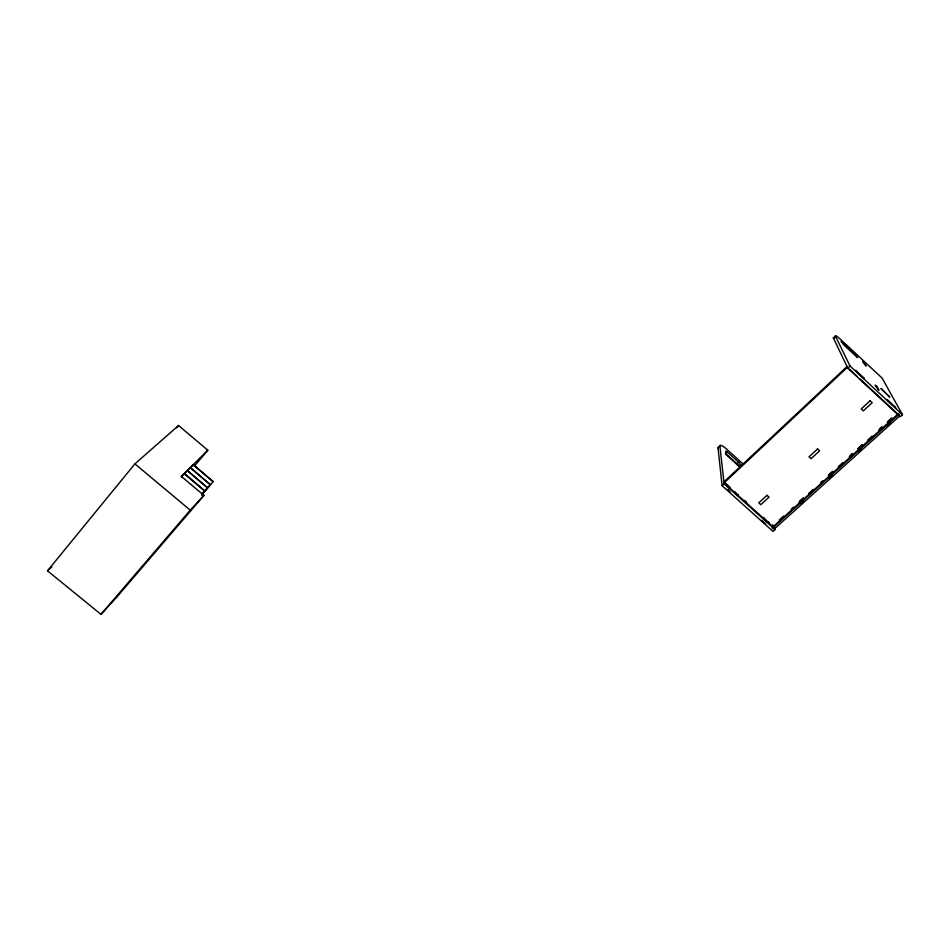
<?xml version="1.0" encoding="UTF-8"?>
<svg xmlns="http://www.w3.org/2000/svg" width="950" height="950" viewBox="0 0 950 950"><rect width="100%" height="100%" fill="white"/><g stroke="black" fill="none" stroke-linecap="round" stroke-linejoin="round"><path stroke-width="1.43" d="M116.672 597.229L100.985 614.377L47.5 570.819L134.9 463.885L178.564 425.517L207.812 450.241L194.429 466.129M176.7 427.785L178.564 425.517M181.248 477.066L184.122 473.658L204.547 490.817L184.395 473.385L187.138 470.666L207.444 487.73L187.411 470.392L190.131 467.709L210.294 484.678L190.404 467.447L193.088 464.799L213.121 481.662L193.349 464.526L207.812 450.241M184.288 474.05L187.138 470.666M187.292 471.081L190.131 467.709M190.261 468.148L193.088 464.799M201.661 494.202L204.82 490.544M201.697 494.451L207.706 487.457M201.721 494.701L210.556 484.405M201.744 494.974L213.37 481.401M100.985 614.377L190.237 510.15L134.9 463.885M116.553 597.384L203.941 495.389L181.331 476.401L184.122 473.658M190.047 510.387L203.941 495.389M774.464 526.656L775.034 529.542L772.979 531.394L722.107 485.735L718.022 447.878L719.886 446.096A10.533 2.185 45.3 0 1 727.023 449.504L743.482 464.36M898.154 414.877L847.792 368.125L833.399 338.046L835.442 336.098A11.008 1.033 44.4 0 1 841.866 340.622L882.146 378.136L902.5 414.77L900.232 416.812L898.783 415.459L899.46 414.841L898.831 414.259M727.344 452.058C724.328 448.875 725.859 454.884 727.783 455.513L739.159 465.785C742.199 468.968 740.608 463.03 738.637 462.258L727.344 452.058L725.467 453.839L738.471 465.963M736.761 464.016L738.637 462.258M740.656 464.835L738.672 466.319M723.971 481.887L847.032 366.534M847.412 367.329L724.078 482.885L774.867 528.497L899.745 415.922M722.107 485.735L724.149 483.835L719.886 446.096M847.792 368.125L850.024 366.035L835.442 336.098M47.5 570.819L51.834 566.794M799.959 500.935L803.237 497.978M828.364 475.285L832.734 471.331M850.214 455.537L852.399 453.566M857.862 448.626L862.232 444.683M879.712 428.889L881.897 426.918M887.347 421.978L891.717 418.036M779.261 520.006L783.643 516.064M791.291 509.152L793.476 507.169M798.938 502.241L803.32 498.287M808.783 493.347L813.153 489.404M820.812 482.493L822.997 480.51M828.459 475.57L832.829 471.628M838.292 466.688L842.674 462.733M849.229 456.819L852.506 453.851M857.981 448.911L862.351 444.968M867.813 440.028L872.183 436.074M878.75 430.148L882.028 427.191M887.49 422.251L891.86 418.297M772.243 527.523L898.439 413.594L899.068 414.176L772.398 528.283L773.003 528.829L773.621 528.271L773.051 525.386M800.886 503.761L803.071 501.79M829.303 478.123L832.592 475.166M858.824 451.511L861.009 449.54M887.241 425.873L890.518 422.916M857.506 357.532L843.636 344.814L841.249 341.466M841.284 341.406L855.107 354.065L857.577 357.509M724.992 482.802L730.087 487.386L730.217 488.383M735.122 491.91L738.316 495.674M744.598 500.424L746.724 502.336M763.515 517.418L768.764 523.011M773.252 526.158L774.867 528.497M772.706 525.932L773.312 526.478M724.149 483.835L773.015 527.725L772.457 524.851M773.621 528.271L775.034 529.542M730.217 492.112L728.009 489.238M761.651 520.339L765.7 523.961M850.024 366.035L902.5 414.77M849.514 369.289L856.876 376.129M860.035 379.05L897.667 413.986M768.609 521.989L768.811 523.058M738.233 494.701L738.376 495.722M833.399 338.046A10.996 1.057 44.4 0 1 834.611 338.164M718.022 447.878A10.521 2.209 45.3 0 1 718.58 447.082M766.994 495.306L758.753 502.871L760.784 504.699L769.037 497.147L766.994 495.306M817.558 448.958L808.996 456.808L811.051 458.684L819.613 450.834L817.558 448.958M870.093 400.781L861.199 408.939L863.277 410.863L872.183 402.717L870.093 400.781M889.675 396.993L881.113 388.621L889.675 396.993M877.171 387.006L875.116 385.094L878.916 390.308L877.171 387.006M863.966 378.112L855.558 370.31L864.381 378.931L863.966 378.112M895.28 407.206L886.956 399.475L895.755 408.084L895.28 407.206M864.536 363.185L862.6 361.38L866.079 366.094L864.536 363.185"/></g></svg>
